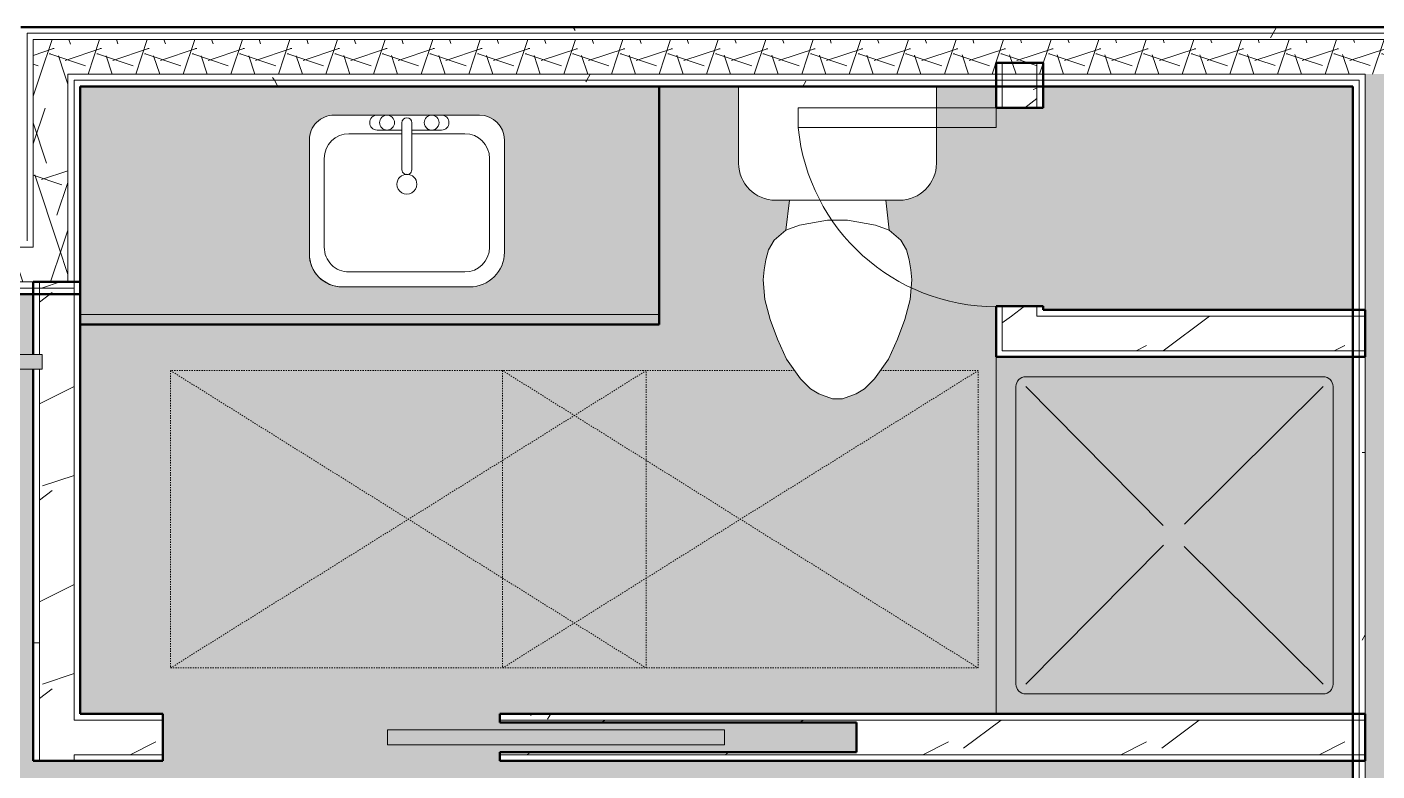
# Model space of a CAD drawing. Header units: inches. Extents: x -4294 to -464, y 9706 to 12475.
# Drawn here: x -3072.3 to -2936.1, y 10307.1 to 10382.1 of the extents above; entities that cross this region are included whole.
import ezdxf

# ---------------------------------------------------------------- set-up
doc = ezdxf.new("R2010")
doc.units = ezdxf.units.IN
doc.header["$MEASUREMENT"] = 0
doc.linetypes.add('Dash', pattern=[0.25, 0.125, -0.125])
for name, color, linetype, lineweight in [('0-1', 7, 'Continuous', 5), ('0-2', 250, 'Continuous', 9), ('A-AREA-PATT-5', 255, 'Continuous', 9), ('A-DOOR-1', 250, 'Continuous', 9), ('A-DOOR-2', 130, 'Continuous', 20), ('A-DOOR-4', 135, 'Continuous', 13), ('A-DOOR-5', 7, 'Continuous', 13), ('A-GENM-HDLN-1', 250, 'Dash', 9), ('A-WALL', 113, 'Continuous', 13), ('A-WALL-4', 90, 'Continuous', 50), ('A-WALL-5', 7, 'Continuous', 13), ('A-WALL-PATT-1', 250, 'Continuous', 9), ('A-WALL-PATT-2', 8, 'Continuous', 9), ('A-WALL-PATT-5', 111, 'Continuous', 9), ('I-WALL-2', 2, 'Continuous', 50), ('P-SANR-FIXT-2', 250, 'Continuous', 9), ('Q-CASE-1', 9, 'Continuous', 9), ('Q-CASE-2', 90, 'Continuous', 50), ('Q-CASE-3', 250, 'Continuous', 9)]:
    doc.layers.add(name, color=color, linetype=linetype, lineweight=lineweight)
pattern_1 = [(0, (0, 0), (38.4, 9.6), [1.584, -27.216, 1.584, -27.216, -153.6]), (0, (0, 0), (38.4, 9.6), [-57.6, 1.584, -56.016, 1.584, -27.216, -67.2]), (0, (0, 0), (38.4, 9.6), [-144, 1.584, -17.616, 1.584, -46.416]), (120, (14.4, 4.8), (-27.513844, 28.4553755), [1.584, -27.216, 1.584, -27.216, -153.6]), (120, (14.4, 4.8), (-27.513844, 28.4553755), [-57.6, 1.584, -56.016, 1.584, -27.216, -67.2]), (120, (14.4, 4.8), (-27.513844, 28.4553755), [-144, 1.584, -17.616, 1.584, -46.416]), (240, (19.2, 24), (-10.886156, -38.0553755), [1.584, -27.216, 1.584, -27.216, -153.6]), (240, (19.2, 24), (-10.886156, -38.0553755), [-57.6, 1.584, -56.016, 1.584, -27.216, -67.2]), (240, (19.2, 24), (-10.886156, -38.0553755), [-144, 1.584, -17.616, 1.584, -46.416])]
pattern_2 = [(216.87, (7.997, 19.992), (59.9755286, 39.9843071), [9.996, -89.964]), (206.565, (19.992, 13.994), (-19.991807, -19.992219), [22.352, -22.352]), (198.435, (19.992, 3.998), (-39.983821, -19.991955), [12.644, -50.576])]
pattern_3 = [(161.57, (0.6, 0.6), (-4.80033747, -0.00041462), [0, -34.152, 3.792, 0]), (18.43, (-0.6, 0.6), (-4.80033747, 0.00041462), [0, -34.152, 3.792, 0]), (108.43, (0.6, 0.6), (2.39913218, -12.00105099), [11.382, -26.562]), (71.57, (-0.6, 0.6), (2.39913218, 12.00105099), [11.382, -26.562])]

# ---------------------------------------------------------------- blocks, each defined once
blk = doc.blocks.new('Pocket_Door_2385 - 34_ x 80_-1722096-FLOOR PLAN - 3RD FLOOR')
at = {"layer": 'A-DOOR-2'}
for p, q in [((-39.67, -0.75), (-39.67, 0.75)), ((-39.67, 0.75), (-5.67, 0.75)), ((-5.67, 0.75), (-5.67, -0.75)), ((-5.67, -0.75), (-39.67, -0.75))]:
    blk.add_line(p, q, dxfattribs=at)
blk = doc.blocks.new('M_Sink Vanity-Square - 500 x 440mm-1372835-FLOOR PLAN - 3RD FLOOR')
at = {"layer": 'P-SANR-FIXT-2'}
for p, q in [((-5.72, 10.23), (7.14, 10.23)), ((-5.72, 10.23), (7.14, 10.23)), ((-5.22, 8.73), (6.46, 8.73)), ((10.46, 6.91), (10.46, -4.59)), ((10.46, 6.91), (10.46, -4.59)), ((-9.22, -4.59), (-9.22, 6.73)), ((-9.22, -4.59), (-9.22, 6.73)), ((-7.72, -2.72), (-7.72, 6.23)), ((8.96, 6.23), (8.96, -2.72)), ((0.12, -6.33), (0.12, -1.59)), ((1.12, -6.33), (1.12, -1.59)), ((0.12, -5.22), (-5.22, -5.22)), ((6.46, -5.22), (1.12, -5.22)), ((-2.88, -5.59), (0.12, -5.59)), ((1.12, -5.59), (3.62, -5.59)), ((7.96, -7.09), (-6.72, -7.09)), ((7.96, -7.09), (-6.72, -7.09)), ((3.62, -7.09), (-2.88, -7.09))]:
    blk.add_line(p, q, dxfattribs=at)
for centre, radius, start, end in [((-5.72, 6.73), 3.5, 90, 180), ((-5.72, 6.73), 3.5, 90, 180), ((7.14, 6.91), 3.32, 0, 90), ((7.14, 6.91), 3.32, 360, 90), ((-5.22, 6.23), 2.5, 90, 180), ((6.46, 6.23), 2.5, 360, 90), ((0.62, -0.13), 1, 360, 180), ((0.62, -0.13), 1, 180, 0), ((0.62, -1.59), 0.5, 360, 180), ((-5.22, -2.72), 2.5, 180, 270), ((6.46, -2.72), 2.5, 270, 360), ((-6.72, -4.59), 2.5, 180, 270), ((-6.72, -4.59), 2.5, 180, 270), ((7.96, -4.59), 2.5, 270, 0), ((7.96, -4.59), 2.5, 270, 0), ((-2.88, -6.34), 0.75, 90, 270), ((-1.88, -6.34), 0.75, 360, 180), ((-1.88, -6.34), 0.75, 180, 0), ((0.62, -6.33), 0.5, 180, 0), ((2.62, -6.34), 0.75, 0, 180), ((2.62, -6.34), 0.75, 180, 0), ((3.62, -6.34), 0.75, 270, 90)]:
    blk.add_arc(centre, radius, start, end, dxfattribs=at)
blk = doc.blocks.new('Toilet-Domestic-3D - Toilet-Domestic-3D-1352612-FLOOR PLAN - 3RD FLOOR')
at = {"layer": 'P-SANR-FIXT-2'}
for p, q in [((-9.98, 19.48), (9.98, 19.48)), ((-9.98, 11.75), (-9.98, 19.48)), ((9.98, 19.48), (9.98, 11.75)), ((6.25, 8.02), (-6.25, 8.02)), ((-4.86, 8.02), (-5.21, 5)), ((4.86, 8.02), (5.21, 5)), ((-3.84, 5.5), (-5.21, 5)), ((-1, 6), (-3.84, 5.5)), ((1, 6), (-1, 6)), ((3.84, 5.5), (1, 6)), ((5.21, 5), (3.84, 5.5)), ((-5.21, 5), (-6.4, 4)), ((6.4, 4), (5.21, 5)), ((-6.97, 3), (-7.24, 2)), ((-6.4, 4), (-6.97, 3)), ((6.97, 3), (6.4, 4)), ((7.24, 2), (6.97, 3)), ((-7.24, 2), (-7.41, 1)), ((7.41, 1), (7.24, 2)), ((-7.41, 1), (-7.5, 0)), ((7.5, 0), (7.41, 1)), ((-7.5, 0), (-7.33, -1.99)), ((7.33, -1.99), (7.5, 0)), ((-7.33, -1.99), (-6.79, -4)), ((6.79, -4), (7.33, -1.99)), ((-6.79, -4), (-6.06, -6)), ((6.06, -6), (6.79, -4)), ((-6.06, -6), (-5.13, -8)), ((5.13, -8), (6.06, -6)), ((-5.13, -8), (-3.74, -10)), ((3.74, -10), (5.13, -8)), ((-3.74, -10), (-2.74, -11)), ((2.74, -11), (3.74, -10)), ((-2.74, -11), (-1.87, -11.5)), ((-1.87, -11.5), (-0.5, -12)), ((-0.5, -12), (0.5, -12)), ((0.5, -12), (1.87, -11.5)), ((1.87, -11.5), (2.74, -11))]:
    blk.add_line(p, q, dxfattribs=at)
for centre, start, end in [((-6.25, 11.75), 180, 270), ((6.25, 11.75), 270, 360)]:
    blk.add_arc(centre, 3.73, start, end, dxfattribs=at)
blk = doc.blocks.new('OD_CW_Base Cabinet - OD_CW_Base Cabinet-1913675-FLOOR PLAN - 3RD FLOOR')
at = {"layer": 'Q-CASE-1'}
h = blk.add_hatch(color=256, dxfattribs=at)
h.paths.add_polyline_path([(59.14, 24), (0.74, 24), (0.74, 1), (59.14, 1), (59.14, 13.97)], flags=0)
h.paths.add_polyline_path([(40.03, 21.13), (41.03, 21.13), (41.68, 21.04), (42.28, 20.79), (42.8, 20.39), (43.2, 19.88), (43.45, 19.27), (43.53, 18.63), (43.53, 7.3), (43.41, 6.4), (43.06, 5.55), (42.51, 4.83), (41.78, 4.27), (40.94, 3.92), (40.03, 3.8), (27.17, 3.8), (26.31, 3.92), (25.51, 4.25), (24.82, 4.77), (24.29, 5.46), (23.96, 6.26), (23.85, 7.12), (23.85, 18.63), (23.93, 19.27), (24.18, 19.88), (24.58, 20.39), (25.1, 20.79), (25.7, 21.04), (26.35, 21.13), (27.17, 21.13)], flags=0)
blk.add_hatch(color=256, dxfattribs=at).paths.add_polyline_path([(0.74, 1), (0.74, 0), (59.14, 0), (59.14, 1), (22.62, 1)], flags=0)
at = {"layer": 'Q-CASE-2'}
for p, q in [((59.14, 24), (0.74, 24)), ((59.14, 0), (59.14, 24)), ((0.74, 0), (59.14, 0))]:
    blk.add_line(p, q, dxfattribs=at)
at = {"layer": 'Q-CASE-3'}
for p, q in [((0.74, 24), (59.14, 24)), ((59.14, 24), (59.14, 1)), ((0.74, 1), (59.14, 1)), ((59.14, 1), (0.74, 1)), ((59.14, 0), (0.74, 0)), ((59.14, 1), (59.14, 0))]:
    blk.add_line(p, q, dxfattribs=at)
blk = doc.blocks.new('Shower Base-3D - 36_ x 36_-1585791-FLOOR PLAN - 3RD FLOOR')
at = {"layer": 'P-SANR-FIXT-2'}
for p, q in [((-18, -18), (-18, 18)), ((-16, 15), (-16, -15)), ((15, 16), (-15, 16)), ((-1.13, 0.98), (-15, 15)), ((1.01, 1.11), (15, 15)), ((16, -15), (16, 15)), ((-1.12, -1), (-15, -15)), ((0.97, -1.14), (15, -15)), ((-15, -16), (15, -16))]:
    blk.add_line(p, q, dxfattribs=at)
for centre, start, end in [((-15, 15), 90, 180), ((15, 15), 360, 90), ((-15, -15), 180, 270), ((15, -15), 270, 0)]:
    blk.add_arc(centre, 1, start, end, dxfattribs=at)
blk = doc.blocks.new('Interior_barn_door_18732 - Interior_barn_door_18732-1655839-FLOOR PLAN - 3RD FLOOR')
at = {"layer": 'A-DOOR-4'}
h = blk.add_hatch(color=256, dxfattribs=at)
h.paths.add_polyline_path([(18.5, -1.47), (18.5, -4.32), (20, -4.32), (20, -1.47)], flags=0)
h.paths.add_polyline_path([(-57.5, -1.47), (-59, -1.47), (-59, -4.32), (-57.5, -4.32), (-57.5, -1.75)], flags=0)
h.paths.add_polyline_path([(-59, -5.57), (-59, -5.85), (-57.5, -5.85), (-57.5, -5.57), (-57.59, -5.57)], flags=0)
h.paths.add_polyline_path([(20, -5.57), (18.5, -5.57), (18.5, -5.85), (20, -5.85)], flags=0)
at = {"layer": 'A-DOOR-5'}
for p, q in [((-57.5, -1.47), (-59, -1.47)), ((-59, -1.47), (-59, -4.32)), ((-57.5, -4.32), (-57.5, -1.47))]:
    blk.add_line(p, q, dxfattribs=at)
blk = doc.blocks.new('Single-Flush - CLOSET-1720159-FLOOR PLAN - 3RD FLOOR')
at = {"layer": 'A-DOOR-1'}
blk.add_arc((10, 2.37), 20.07, 95.7201, 180, dxfattribs=at)
at = {"layer": 'A-DOOR-2'}
for p, q in [((8, 2.37), (8, 22.34)), ((10, 22.34), (8, 22.34)), ((10, 2.37), (10, 22.34)), ((10, 2.37), (8, 2.37))]:
    blk.add_line(p, q, dxfattribs=at)
blk = doc.blocks.new('ADA Clearances - 30_x48_-2253128-FLOOR PLAN - 3RD FLOOR')
at = {"layer": 'A-GENM-HDLN-1'}
for p, q in [((15, -24), (-15, 24)), ((-15, -24), (15, 24)), ((15, 24), (-15, 24)), ((-15, 24), (-15, 14.12)), ((15, -24), (15, 24)), ((-15, 5.48), (-15, -24)), ((-15, -24), (15, -24))]:
    blk.add_line(p, q, dxfattribs=at)
blk = doc.blocks.new('ADA Clearances - 30_x48_-V8-FLOOR PLAN - 3RD FLOOR')
at = {"layer": 'A-GENM-HDLN-1'}
for p, q in [((15, -24), (-15, 24)), ((-15, -24), (15, 24)), ((15, 24), (-15, 24)), ((-15, 24), (-15, -24)), ((15, -24), (15, 24)), ((-15, -24), (15, -24))]:
    blk.add_line(p, q, dxfattribs=at)
blk = doc.blocks.new('CTR - 1st Phase - Unit Layouts_rvt-1-FLOOR PLAN - 3RD FLOOR')
at = {"layer": 'A-WALL-PATT-1'}
h = blk.add_hatch(dxfattribs=at)
h.set_pattern_fill('FP_1', color=256, style=0, pattern_type=2)
h.set_pattern_definition(pattern_1)
h.paths.add_polyline_path([(-3071.05, 10269.02), (-3071.05, 10270.12), (-3071.67, 10270.12), (-3071.67, 10269.02)], flags=0)
h.paths.add_polyline_path([(-3071.05, 10271.62), (-3071.05, 10272.12), (-3071.67, 10272.12), (-3071.67, 10271.62), (-3071.15, 10271.62)], flags=0)
h.paths.add_polyline_path([(-3071.67, 10308.12), (-3071.05, 10308.12), (-3071.05, 10347.62), (-3071.67, 10347.62), (-3071.67, 10308.24)], flags=0)
h.paths.add_polyline_path([(-3071.05, 10349.12), (-3071.05, 10356.44), (-3071.67, 10356.44), (-3071.67, 10349.12), (-3071.14, 10349.12)], flags=0)
h = blk.add_hatch(dxfattribs=at)
h.set_pattern_fill('FP_1', color=256, style=0, pattern_type=2)
h.set_pattern_definition(pattern_1)
h.paths.add_polyline_path([(-2940, 10312.24), (-2938.52, 10312.25), (-2938.52, 10312.87), (-3024.6, 10312.87), (-3024.6, 10312.24), (-2953.56, 10312.24)], flags=0)
h.paths.add_polyline_path([(-3063.82, 10312.24), (-3058.6, 10312.24), (-3058.6, 10312.87), (-3066.92, 10312.87), (-3066.92, 10312.24)], flags=0)
at = {"layer": 'A-WALL-PATT-2'}
h = blk.add_hatch(dxfattribs=at)
h.set_pattern_fill('FP_2', color=256, style=0, pattern_type=2)
h.set_pattern_definition(pattern_2)
h.paths.add_polyline_path([(-2973.9, 10352.99), (-2970.4, 10352.99), (-2970.4, 10353.99), (-2973.9, 10353.99), (-2973.9, 10353.62)], flags=0)
h.paths.add_polyline_path([(-2973.9, 10373.99), (-2970.4, 10373.99), (-2970.4, 10376.14), (-2973.9, 10376.13)], flags=0)
h = blk.add_hatch(dxfattribs=at)
h.set_pattern_fill('FP_2', color=256, style=0, pattern_type=2)
h.set_pattern_definition(pattern_2)
h.paths.add_polyline_path([(-3067.55, 10268.39), (-3067.55, 10272.12), (-3071.05, 10272.12), (-3071.05, 10271.62), (-3070.77, 10271.62), (-3070.77, 10270.12), (-3071.05, 10270.12), (-3071.05, 10268.39)], flags=0)
h.paths.add_polyline_path([(-3071.05, 10308.12), (-3067.55, 10308.12), (-3067.55, 10356.44), (-3071.05, 10356.44), (-3071.05, 10349.12), (-3070.77, 10349.12), (-3070.77, 10347.62), (-3071.05, 10347.62), (-3071.05, 10308.24)], flags=0)
h = blk.add_hatch(dxfattribs=at)
h.set_pattern_fill('FP_2', color=256, style=0, pattern_type=2)
h.set_pattern_definition(pattern_2)
h.paths.add_polyline_path([(-2938.52, 10349.49), (-2938.52, 10352.99), (-2973.9, 10352.99), (-2973.9, 10349.49), (-2953.56, 10349.49)], flags=0)
h = blk.add_hatch(dxfattribs=at)
h.set_pattern_fill('FP_2', color=256, style=0, pattern_type=2)
h.set_pattern_definition(pattern_2)
h.paths.add_polyline_path([(-2940, 10308.74), (-2938.52, 10308.75), (-2938.52, 10312.24), (-3024.6, 10312.24), (-3024.6, 10311.99), (-2988.6, 10311.99), (-2988.6, 10308.99), (-3024.6, 10308.99), (-3024.6, 10308.74), (-2953.56, 10308.74)], flags=0)
h.paths.add_polyline_path([(-3067.55, 10308.74), (-3058.6, 10308.74), (-3058.6, 10312.24), (-3067.55, 10312.24)], flags=0)
at = {"layer": 'A-WALL-4'}
for p, q in [((-2974.52, 10378.51), (-2974.52, 10373.99)), ((-2969.77, 10378.51), (-2974.52, 10378.51)), ((-2969.77, 10373.99), (-2969.77, 10378.51)), ((-2974.52, 10373.99), (-2969.77, 10373.99)), ((-3071.67, 10356.44), (-3071.67, 10349.12)), ((-3066.92, 10356.44), (-3071.67, 10356.44)), ((-3066.92, 10312.87), (-3066.92, 10356.44)), ((-2974.52, 10353.99), (-2974.52, 10353.62)), ((-2969.77, 10353.99), (-2974.52, 10353.99)), ((-2974.52, 10353.62), (-2974.52, 10349.49)), ((-2969.77, 10353.62), (-2969.77, 10353.99)), ((-2937.27, 10353.62), (-2969.77, 10353.62)), ((-2937.27, 10348.87), (-2937.27, 10353.62)), ((-2974.52, 10349.49), (-2974.52, 10348.87)), ((-2974.52, 10348.87), (-2937.27, 10348.87)), ((-3071.67, 10347.62), (-3071.67, 10308.12)), ((-3058.6, 10312.87), (-3066.92, 10312.87)), ((-3058.6, 10308.12), (-3058.6, 10312.87)), ((-2937.27, 10312.87), (-3024.6, 10312.87)), ((-3024.6, 10312.87), (-3024.6, 10311.99)), ((-2937.27, 10308.12), (-2937.27, 10312.87)), ((-3024.6, 10311.99), (-2988.6, 10311.99)), ((-2988.6, 10311.99), (-2988.6, 10308.99)), ((-2988.6, 10308.99), (-3024.6, 10308.99)), ((-3024.6, 10308.99), (-3024.6, 10308.12)), ((-3071.67, 10308.12), (-3066.92, 10308.12)), ((-3066.92, 10308.12), (-3058.6, 10308.12)), ((-3024.6, 10308.12), (-2937.27, 10308.12))]:
    blk.add_line(p, q, dxfattribs=at)
at = {"layer": 'A-WALL-5'}
for p, q in [((-2973.9, 10373.99), (-2973.9, 10378.51)), ((-2970.4, 10373.99), (-2970.4, 10378.51)), ((-3071.05, 10349.12), (-3071.05, 10356.44)), ((-3067.55, 10312.24), (-3067.55, 10356.44)), ((-2973.9, 10353.62), (-2973.9, 10353.99)), ((-2973.9, 10352.99), (-2973.9, 10353.62)), ((-2970.4, 10353.62), (-2970.4, 10353.99)), ((-2970.4, 10353.62), (-2970.4, 10352.99)), ((-2970.4, 10352.99), (-2970.4, 10353.62)), ((-2973.9, 10349.49), (-2973.9, 10352.99)), ((-2970.4, 10352.99), (-2937.27, 10352.99)), ((-2973.9, 10349.49), (-2937.27, 10349.49)), ((-3071.05, 10308.12), (-3071.05, 10347.62)), ((-3066.92, 10312.24), (-3067.55, 10312.24)), ((-3058.6, 10312.24), (-3066.92, 10312.24)), ((-2937.27, 10312.24), (-3024.6, 10312.24)), ((-3067.55, 10308.12), (-3067.55, 10308.74)), ((-3066.92, 10308.74), (-3067.55, 10308.74)), ((-3058.6, 10308.74), (-3066.92, 10308.74)), ((-2937.27, 10308.74), (-3024.6, 10308.74))]:
    blk.add_line(p, q, dxfattribs=at)
at = {"layer": '0-2'}
for name, p in [('OD_CW_Base Cabinet - OD_CW_Base Cabinet-1913675-FLOOR PLAN - 3RD FLOOR', (-3067.66, 10352.13)), ('Toilet-Domestic-3D - Toilet-Domestic-3D-1352612-FLOOR PLAN - 3RD FLOOR', (-2990.52, 10356.65)), ('Shower Base-3D - 36_ x 36_-1585791-FLOOR PLAN - 3RD FLOOR', (-2956.52, 10330.87))]:
    blk.add_blockref(name, p, dxfattribs=at)
for name, p, rotation in [('Single-Flush - CLOSET-1720159-FLOOR PLAN - 3RD FLOOR', (-2972.15, 10363.99), 89.99999999996695), ('M_Sink Vanity-Square - 500 x 440mm-1372835-FLOOR PLAN - 3RD FLOOR', (-3033.35, 10366.16), 180), ('Interior_barn_door_18732 - Interior_barn_door_18732-1655839-FLOOR PLAN - 3RD FLOOR', (-3069.3, 10290.12), 269.999999999979), ('ADA Clearances - 30_x48_-V8-FLOOR PLAN - 3RD FLOOR', (-3033.82, 10332.49), 269.9999999999742), ('ADA Clearances - 30_x48_-2253128-FLOOR PLAN - 3RD FLOOR', (-3000.32, 10332.49), 269.9999999999742), ('Pocket_Door_2385 - 34_ x 80_-1722096-FLOOR PLAN - 3RD FLOOR', (-3041.6, 10310.49), 180)]:
    blk.add_blockref(name, p, dxfattribs=dict(at, rotation=rotation))

msp = doc.modelspace()

# ---------------------------------------------------------------- hatches: boundary and pattern name
at = {"layer": 'A-AREA-PATT-5'}
h = msp.add_hatch(color=256, dxfattribs=at)
h.paths.add_polyline_path([(-3131.1237, 10356.1894), (-3129.3737, 10356.1894), (-3129.3737, 10320.1894), (-3131.1237, 10320.1894), (-3131.1237, 10349.7534)], flags=0)
h.paths.add_polyline_path([(-3136.9362, 9985.1894), (-3098.9112, 9985.1894), (-3098.9112, 9989.0274), (-3101.8762, 9989.0274), (-3101.8762, 10017.1774), (-3103.1737, 10017.1774), (-3103.1737, 10021.9274), (-3097.1262, 10021.9274), (-3097.1262, 9989.0644), (-2970.0251, 9989.0644), (-2970.0251, 9990.3723), (-2965.2751, 9990.3723), (-2965.2751, 9989.0644), (-2938.5237, 9989.0644), (-2938.5237, 10020.9973), (-2965.2751, 10020.9973), (-2965.2751, 10020.3723), (-2970.0251, 10020.3723), (-2970.0251, 10025.7473), (-2962.5237, 10025.7473), (-2962.5237, 10158.0175), (-3051.6237, 10158.0175), (-3051.6237, 10150.0175), (-3087.3737, 10150.0175), (-3087.3737, 10158.0175), (-3092.1237, 10158.0175), (-3092.1237, 10269.0175), (-3071.6737, 10269.0175), (-3071.6737, 10270.1193), (-3073.6217, 10270.1193), (-3073.643, 10269.1193), (-3074.8717, 10269.1193), (-3074.8717, 10270.1193), (-3075.1448, 10270.1193), (-3075.1448, 10271.6193), (-3074.8717, 10271.6193), (-3074.8717, 10310.0151), (-3075.1217, 10310.0151), (-3075.1217, 10312.3533), (-3075.2987, 10312.3533), (-3075.2987, 10312.6335), (-3075.3717, 10312.6872), (-3075.3717, 10313.0085), (-3075.6217, 10312.9604), (-3075.6217, 10310.758), (-3075.8717, 10310.8128), (-3075.8717, 10313.7504), (-3075.6217, 10313.7002), (-3075.6217, 10313.3621), (-3075.3717, 10313.3624), (-3075.3717, 10313.7371), (-3075.2987, 10313.7371), (-3075.2987, 10313.8533), (-3075.1217, 10313.8533), (-3075.1217, 10342.1769), (-3075.2987, 10342.1769), (-3075.2987, 10343.6769), (-3075.1217, 10343.6769), (-3075.1217, 10346.0151), (-3074.8717, 10346.0151), (-3074.8717, 10347.6193), (-3075.1448, 10347.6193), (-3075.1217, 10349.1193), (-3074.8717, 10349.1193), (-3074.8504, 10350.1193), (-3073.6217, 10350.1193), (-3073.6217, 10349.1193), (-3071.6737, 10349.1193), (-3071.6737, 10355.1894), (-3093.1237, 10355.1894), (-3093.1237, 10356.1894), (-3095.1237, 10356.1894), (-3095.1237, 10358.1269), (-3095.7487, 10358.1269), (-3095.7487, 10358.1894), (-3130.4987, 10358.1894), (-3130.4987, 10358.1269), (-3131.1237, 10358.1269), (-3131.1237, 10356.1894), (-3133.1237, 10356.1894), (-3133.1237, 10355.1894), (-3134.1237, 10355.1894), (-3134.1237, 10103.7997), (-3117.9987, 10103.7997), (-3117.9987, 10085.7997), (-3121.9987, 10085.7997), (-3121.9987, 10049.7997), (-3117.9987, 10049.7997), (-3117.9987, 10031.7997), (-3134.1237, 10031.7997), (-3134.1237, 10021.9274), (-3133.1737, 10021.9274), (-3133.1737, 10017.1774), (-3134.1237, 10017.1774), (-3134.1237, 9988.8144), (-3136.9362, 9988.8144), (-3136.9362, 9985.6692)], flags=0)
h.paths.add_polyline_path([(-3103.9237, 9990.0274), (-3131.9237, 9990.0274), (-3131.9237, 10015.2774), (-3130.911, 10015.2774), (-3130.8735, 10015.7774), (-3130.1865, 10015.7774), (-3130.1865, 10015.2774), (-3113.9152, 10015.2774), (-3113.8902, 10015.7774), (-3113.4323, 10015.7774), (-3113.4323, 10015.2774), (-3103.9237, 10015.2774), (-3103.9237, 9991.0274)], flags=0)
h.paths.add_polyline_path([(-2966.1126, 9992.3723), (-2966.1126, 10017.3723), (-2940.1126, 10017.3723), (-2940.1126, 9992.3723), (-2965.9001, 9992.3723)], flags=0)
h.paths.add_polyline_path([(-3026.9987, 10029.31), (-3061.9987, 10029.31), (-3061.9987, 10035.31), (-3062.9987, 10035.31), (-3062.9987, 10107.31), (-3061.9987, 10107.31), (-3061.9987, 10113.31), (-3026.9987, 10113.31), (-3026.9987, 10038.3674)], flags=0)
h.paths.add_polyline_path([(-3101.2512, 10038.31), (-3107.9987, 10038.31), (-3107.9987, 10098.31), (-3077.9987, 10098.31), (-3077.9987, 10038.31), (-3098.9112, 10038.31)], flags=0)
h.paths.add_polyline_path([(-3085.3737, 10180.0175), (-3051.6237, 10180.0175), (-3051.6237, 10182.0175), (-3087.3737, 10182.0175), (-3087.3737, 10180.0175)], flags=0)
h.paths.add_polyline_path([(-3057.8506, 10186.7675), (-2938.5237, 10186.7675), (-2938.5237, 10308.1193), (-3024.6006, 10308.1193), (-3024.6006, 10308.9943), (-2988.6006, 10308.9943), (-2988.6006, 10311.9943), (-3024.6006, 10311.9943), (-3024.6006, 10312.8693), (-2938.5237, 10312.8693), (-2938.5237, 10348.8693), (-2974.5237, 10348.8693), (-2974.5237, 10353.9943), (-2969.7737, 10353.9943), (-2969.7737, 10353.6193), (-2938.5237, 10353.6193), (-2938.5237, 10376.1394), (-2969.7737, 10376.1302), (-2969.7737, 10373.9943), (-2974.5237, 10373.9943), (-2974.5237, 10376.1394), (-3008.5237, 10376.1302), (-3008.5237, 10352.1302), (-3066.9237, 10352.1302), (-3066.9237, 10312.8693), (-3058.6006, 10312.8693), (-3058.6006, 10308.1193), (-3071.6737, 10308.1193), (-3071.6737, 10347.6193), (-3073.6217, 10347.6193), (-3073.6217, 10346.0151), (-3073.3717, 10346.0151), (-3073.3717, 10310.0151), (-3073.6217, 10310.0151), (-3073.6217, 10271.6193), (-3071.6737, 10271.6193), (-3071.6737, 10272.1193), (-3066.9237, 10272.1193), (-3066.9237, 10269.0175), (-3058.6006, 10269.0175), (-3058.6006, 10264.2675), (-3057.8506, 10264.2675), (-3057.8506, 10261.7675), (-3058.6006, 10261.7675), (-3058.6006, 10224.5175), (-3059.9756, 10224.5175), (-3059.9756, 10189.5175), (-3058.6006, 10189.5175), (-3058.6006, 10189.2675), (-3057.8506, 10189.2675), (-3057.8506, 10188.5175)], flags=0)
h.paths.add_polyline_path([(-3064.1006, 10186.7675), (-3064.1006, 10189.2675), (-3063.3506, 10189.2675), (-3063.3506, 10189.5175), (-3061.3506, 10189.5175), (-3061.3506, 10226.5175), (-3059.9756, 10226.5175), (-3059.9756, 10261.5175), (-3063.3506, 10261.5175), (-3063.3506, 10261.7675), (-3064.1006, 10261.7675), (-3064.1006, 10264.2675), (-3087.3737, 10264.2675), (-3087.3737, 10186.7675), (-3067.1356, 10186.7675)], flags=0)
h.paths.add_polyline_path([(-2944.0435, 10189.7675), (-2957.9985, 10189.7675), (-2957.9985, 10207.7675), (-2939.9985, 10207.7675), (-2939.9985, 10189.7675)], flags=0)
h.paths.add_polyline_path([(-2943.0987, 10210.7675), (-3018.9985, 10210.7675), (-3018.9985, 10270.7675), (-2939.9985, 10270.7675), (-2939.9985, 10210.7675)], flags=0)
h.paths.add_polyline_path([(-2957.9985, 10273.6993), (-2957.9985, 10291.6993), (-2939.9985, 10291.6993), (-2939.9985, 10273.6993), (-2940.2675, 10273.6993)], flags=0)
h.paths.add_polyline_path([(-2991.0237, 10344.654), (-2992.3975, 10345.154), (-2993.2635, 10345.654), (-2994.2635, 10346.654), (-2995.6509, 10348.654), (-2996.5835, 10350.654), (-2997.3115, 10352.654), (-2997.8494, 10354.6616), (-2998.0237, 10356.654), (-2997.8494, 10358.1445), (-2997.7596, 10358.654), (-2997.4916, 10359.654), (-2996.9249, 10360.654), (-2995.7331, 10361.654), (-2995.3854, 10364.6778), (-2996.7737, 10364.6778), (-2997.7382, 10364.8047), (-2998.6368, 10365.177), (-2999.4086, 10365.7692), (-3000.0007, 10366.5409), (-3000.373, 10367.4396), (-3000.5, 10368.404), (-3000.5, 10376.1302), (-2980.5475, 10376.1302), (-2980.5475, 10368.404), (-2980.6745, 10367.4396), (-2981.1285, 10366.4343), (-2981.6389, 10365.7692), (-2982.4106, 10365.177), (-2983.3093, 10364.8047), (-2984.35, 10364.6778), (-2985.6621, 10364.6778), (-2985.3144, 10361.654), (-2984.1226, 10360.654), (-2983.5558, 10359.654), (-2983.198, 10358.1445), (-2983.1109, 10357.6502), (-2983.0237, 10356.654), (-2983.198, 10354.6616), (-2983.736, 10352.654), (-2984.4639, 10350.654), (-2985.3965, 10348.654), (-2986.784, 10346.654), (-2987.784, 10345.654), (-2988.65, 10345.154), (-2990.0237, 10344.654)], flags=0)
at = {"layer": 'A-WALL-PATT-5'}
h = msp.add_hatch(dxfattribs=at)
h.set_pattern_fill('FP_1', color=256, style=0, pattern_type=2)
h.set_pattern_definition(pattern_1)
h.paths.add_polyline_path([(-2933.7737, 10381.5144), (-2797.8987, 10381.5144), (-2797.8987, 10382.1394), (-3072.9237, 10382.1394), (-3072.9237, 10381.5144), (-2937.2737, 10381.5144)], flags=0)
h = msp.add_hatch(dxfattribs=at)
h.set_pattern_fill('FP_1', color=256, style=0, pattern_type=2)
h.set_pattern_definition(pattern_1)
h.paths.add_polyline_path([(-3072.2987, 10380.8894), (-2798.5237, 10380.9374), (-2798.5237, 10381.5144), (-3072.2987, 10381.5144), (-3072.2987, 10380.9057)], flags=0)
h = msp.add_hatch(dxfattribs=at)
h.set_pattern_fill('FP_4', color=256, style=0, pattern_type=2)
h.set_pattern_definition(pattern_3)
h.paths.add_polyline_path([(-2937.2737, 10377.3894), (-2799.1487, 10377.3894), (-2799.1487, 10380.8894), (-3071.6737, 10380.8894), (-3071.6737, 10377.3894), (-2953.564, 10377.3894)], flags=0)
h = msp.add_hatch(dxfattribs=at)
h.set_pattern_fill('FP_4', color=256, style=0, pattern_type=2)
h.set_pattern_definition(pattern_3)
h.paths.add_polyline_path([(-3068.1737, 10359.9394), (-3068.1737, 10377.3894), (-3071.6737, 10377.3894), (-3071.6737, 10359.9394)], flags=0)
h = msp.add_hatch(dxfattribs=at)
h.set_pattern_fill('FP_1', color=256, style=0, pattern_type=2)
h.set_pattern_definition(pattern_1)
h.paths.add_polyline_path([(-3068.1737, 10376.7644), (-2937.2737, 10376.7644), (-2937.2737, 10377.3894), (-3068.1737, 10377.3894)], flags=0)
h.paths.add_polyline_path([(-2803.2737, 10376.7644), (-2802.6487, 10376.7674), (-2802.6487, 10377.3894), (-2865.1378, 10377.3894), (-2865.1378, 10376.7644), (-2838.3237, 10376.7644)], flags=0)
h.paths.add_polyline_path([(-2898.4351, 10376.7644), (-2868.6378, 10376.7644), (-2868.6378, 10377.3894), (-2905.8878, 10377.3894), (-2905.8878, 10376.7644)], flags=0)
h.paths.add_polyline_path([(-2933.1487, 10376.7644), (-2909.3878, 10376.7644), (-2909.3878, 10377.3894), (-2933.7737, 10377.3894), (-2933.7737, 10376.7644)], flags=0)
h = msp.add_hatch(dxfattribs=at)
h.set_pattern_fill('FP_1', color=256, style=0, pattern_type=2)
h.set_pattern_definition(pattern_1)
h.paths.add_polyline_path([(-3067.5487, 10376.1394), (-2937.8987, 10376.1394), (-2937.8987, 10376.7644), (-3067.5487, 10376.7644)], flags=0)
h.paths.add_polyline_path([(-2860.9384, 10376.1394), (-2803.2737, 10376.1394), (-2803.2737, 10376.7644), (-2865.1378, 10376.7644), (-2865.1378, 10376.1394), (-2863.3237, 10376.1394)], flags=0)
h.paths.add_polyline_path([(-2868.6378, 10376.1394), (-2868.6378, 10376.7644), (-2905.8878, 10376.7644), (-2905.8878, 10376.1394), (-2898.4351, 10376.1394)], flags=0)
h.paths.add_polyline_path([(-2933.1487, 10376.1394), (-2909.3878, 10376.1394), (-2909.3878, 10376.7644), (-2933.1487, 10376.7644)], flags=0)
h = msp.add_hatch(dxfattribs=at)
h.set_pattern_fill('FP_1', color=256, style=0, pattern_type=2)
h.set_pattern_definition(pattern_1)
h.paths.add_polyline_path([(-2937.8987, 9988.8144), (-2937.2737, 9988.8144), (-2937.2737, 10182.6425), (-2937.8987, 10182.6425), (-2937.8987, 9996.8493)], flags=0)
h.paths.add_polyline_path([(-2937.8987, 10186.1425), (-2937.2737, 10186.1425), (-2937.2737, 10376.7644), (-2937.8987, 10376.7644), (-2937.8987, 10204.4399)], flags=0)
h = msp.add_hatch(dxfattribs=at)
h.set_pattern_fill('FP_4', color=256, style=0, pattern_type=2)
h.set_pattern_definition(pattern_3)
h.paths.add_polyline_path([(-2937.2737, 9988.8144), (-2933.7737, 9988.8144), (-2933.7737, 10377.3894), (-2937.2737, 10377.3894), (-2937.2737, 9996.8493)], flags=0)
h = msp.add_hatch(dxfattribs=at)
h.set_pattern_fill('FP_1', color=256, style=0, pattern_type=2)
h.set_pattern_definition(pattern_1)
h.paths.add_polyline_path([(-2937.8987, 9988.8144), (-2937.8987, 10182.6425), (-2938.5237, 10182.6425), (-2938.5237, 9988.8144)], flags=0)
h.paths.add_polyline_path([(-2937.8987, 10186.1425), (-2937.8987, 10376.1394), (-2938.5237, 10376.1394), (-2938.5237, 10186.1425)], flags=0)
h = msp.add_hatch(dxfattribs=at)
h.set_pattern_fill('FP_1', color=256, style=0, pattern_type=2)
h.set_pattern_definition(pattern_1)
h.paths.add_polyline_path([(-3091.3863, 10359.9394), (-3071.6737, 10359.9394), (-3071.6737, 10360.5644), (-3093.1237, 10360.5644), (-3093.1237, 10359.9394)], flags=0)
h.paths.add_polyline_path([(-3135.3737, 10359.9394), (-3133.1237, 10359.9394), (-3133.1237, 10360.5644), (-3141.1237, 10360.5644), (-3141.1237, 10359.9394), (-3138.8737, 10359.9394)], flags=0)
h.paths.add_polyline_path([(-3181.1237, 10359.9394), (-3181.1237, 10360.5644), (-3202.5737, 10360.5644), (-3202.5737, 10359.9394), (-3201.6441, 10359.9394)], flags=0)
h = msp.add_hatch(dxfattribs=at)
h.set_pattern_fill('FP_4', color=256, style=0, pattern_type=2)
h.set_pattern_definition(pattern_3)
h.paths.add_polyline_path([(-3072.2796, 10356.4394), (-3068.1737, 10356.4394), (-3068.1737, 10359.9394), (-3093.1237, 10359.9394), (-3093.1237, 10356.4394), (-3077.6041, 10356.4394)], flags=0)
h.paths.add_polyline_path([(-3140.1237, 10356.4394), (-3133.1237, 10356.4394), (-3133.1237, 10359.9394), (-3141.1237, 10359.9394), (-3141.1237, 10356.4394)], flags=0)
h.paths.add_polyline_path([(-3202.3209, 10356.4394), (-3181.1237, 10356.4394), (-3181.1237, 10359.9394), (-3206.0737, 10359.9394), (-3206.0691, 10356.444), (-3203.1987, 10356.4394)], flags=0)

# ---------------------------------------------------------------- linework, layer by layer
at = {"layer": 'A-WALL'}
for p, q in [((-3072.2987, 10381.5144), (-2798.5237, 10381.5144)), ((-3072.2987, 10360.5644), (-3072.2987, 10381.5144)), ((-3071.6737, 10380.8894), (-2799.1487, 10380.8894)), ((-3071.6737, 10359.9394), (-3071.6737, 10380.8894)), ((-3068.1737, 10377.3894), (-2937.2737, 10377.3894)), ((-3068.1737, 10356.4394), (-3068.1737, 10377.3894)), ((-3067.5487, 10376.7644), (-2937.8987, 10376.7644)), ((-3067.5487, 10355.8144), (-3067.5487, 10376.7644)), ((-2937.8987, 10376.7644), (-2937.8987, 9988.8144)), ((-2937.2737, 10377.3894), (-2937.2737, 9988.8144)), ((-3071.6737, 10359.9394), (-3093.1237, 10359.9394)), ((-3068.1737, 10356.4394), (-3093.1237, 10356.4394)), ((-3067.5487, 10355.8144), (-3093.1237, 10355.8144))]:
    msp.add_line(p, q, dxfattribs=at)
at = {"layer": 'I-WALL-2'}
for p, q in [((-2797.8987, 10382.1394), (-3072.9237, 10382.1394)), ((-3066.9237, 10376.1394), (-2938.5237, 10376.1394)), ((-3066.9237, 10355.1894), (-3066.9237, 10376.1394)), ((-2938.5237, 10376.1394), (-2938.5237, 9988.8144)), ((-3093.1237, 10355.1894), (-3066.9237, 10355.1894))]:
    msp.add_line(p, q, dxfattribs=at)

# ---------------------------------------------------------------- block references
at = {"layer": '0-1'}
msp.add_blockref('CTR - 1st Phase - Unit Layouts_rvt-1-FLOOR PLAN - 3RD FLOOR', (0, 0), dxfattribs=at)

doc.saveas('drawing.dxf')
